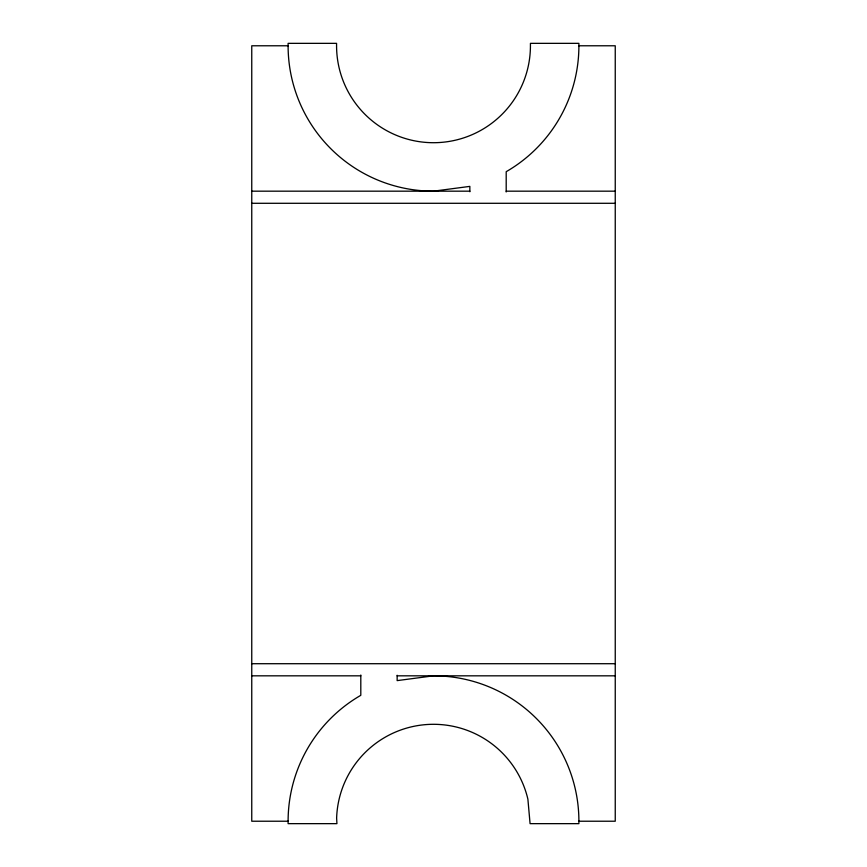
<?xml version="1.0" encoding="UTF-8"?>
<svg xmlns="http://www.w3.org/2000/svg" width="867" height="867" viewBox="0 0 867 867"><rect width="100%" height="100%" fill="white"/><g stroke="black" fill="none" stroke-linecap="round" stroke-linejoin="round"><path stroke-width="1.3" d="M251.755 191.174L469.849 191.174M506.198 191.174L615.245 191.174M251.755 203.29L615.245 203.29M251.755 663.71L615.245 663.71M251.755 675.827L360.802 675.827M397.151 675.827L615.245 675.827M578.896 45.994L578.896 43.35L530.431 43.35L530.431 45.778A96.931 96.931 0 0 1 433.5 142.708A96.931 96.931 0 0 1 336.569 45.778L336.569 43.35L288.104 43.35L288.104 45.994M578.896 821.006L578.896 823.65L530.073 823.65L527.895 799.19A96.931 96.931 0 0 0 336.624 818.08L336.927 823.65L288.104 823.65L288.104 821.006M506.198 191.965L506.198 171.688A145.396 145.396 0 0 0 578.896 45.778L615.245 45.778L615.245 821.222L578.896 821.222A145.396 145.396 0 0 0 433.5 675.827L397.151 680.617L397.151 675.263M469.849 191.737L469.849 186.383L433.5 191.174A145.396 145.396 0 0 1 288.104 45.778L251.755 45.778L251.755 821.222L288.104 821.222A145.396 145.396 0 0 1 360.802 695.312L360.802 675.025"/></g></svg>
